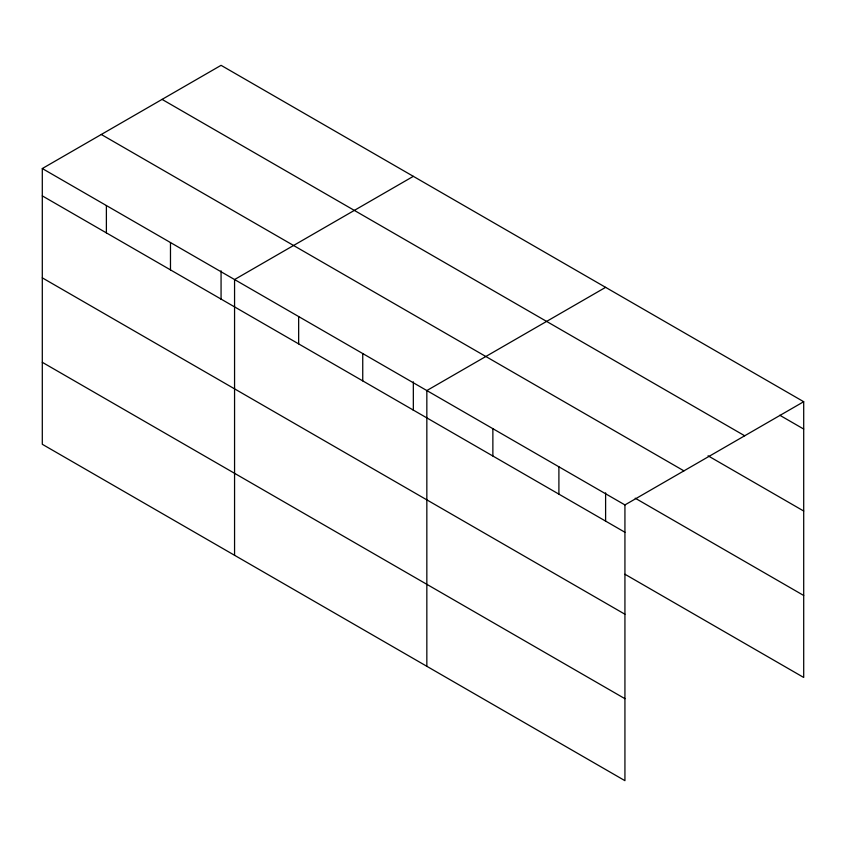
<?xml version="1.0" encoding="UTF-8"?>
<svg xmlns="http://www.w3.org/2000/svg" width="846" height="846" viewBox="0 0 846 846"><rect width="100%" height="100%" fill="white"/><g stroke="black" fill="none" stroke-linecap="round" stroke-linejoin="round"><path stroke-width="1.27" d="M42.3 168.544L624.93 504.925L624.93 780.668L42.3 444.287L42.3 168.544L221.07 65.332L803.7 401.713L803.7 677.456L624.961 574.254M413.334 176.338L234.564 279.55L234.564 555.293M605.609 287.344L426.839 390.556L426.839 666.299M624.93 504.925L803.7 401.713M779.79 415.249L803.7 429.049M162.072 99.394L744.702 435.775M708.07 455.814L803.7 511.026M101.298 134.482L683.928 470.862M635.209 498.199L803.7 595.478M42.3 195.881L624.93 532.261M42.3 277.848L624.93 614.228M42.3 362.31L624.93 698.69M605.609 492.827L605.609 521.443M558.899 466.802L558.899 494.138M492.869 428.679L492.869 456.015M413.334 381.821L413.334 410.437M362.744 353.554L362.744 380.89M298.659 316.552L298.659 343.888M221.07 270.815L221.07 299.431M170.48 242.548L170.48 269.885M106.385 205.546L106.385 232.883"/></g></svg>
